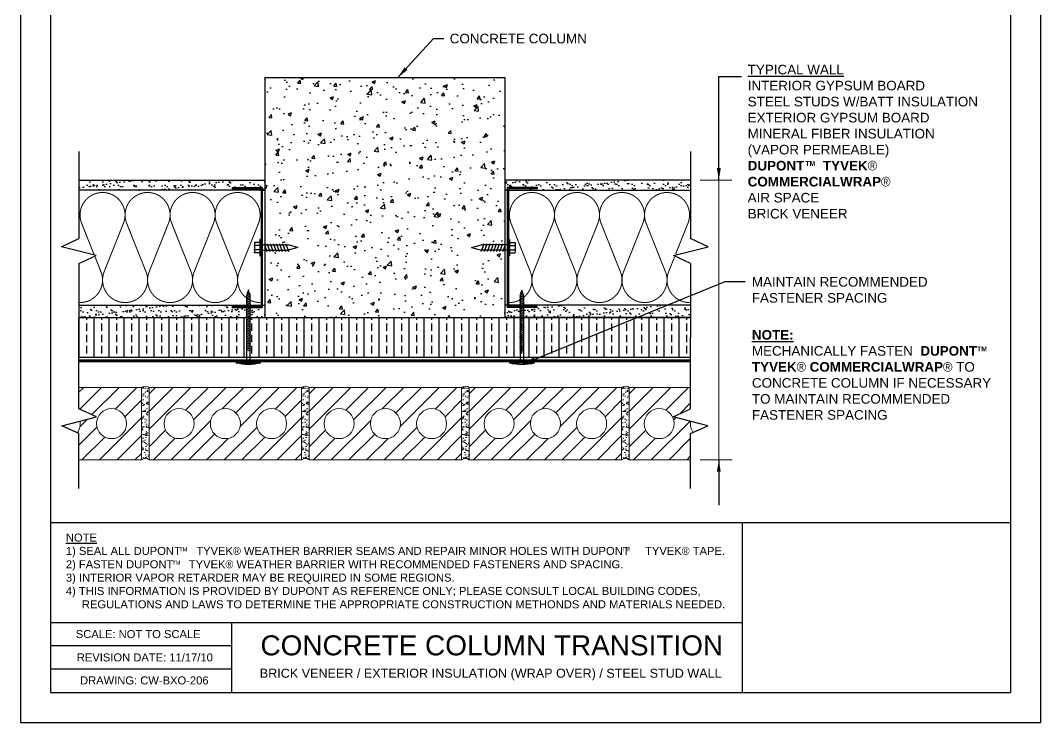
# Model space of a CAD drawing. Extents: x 124.1 to 175.1, y 313.3 to 379.3.
# Drawn here: x 124.1 to 175.1, y 313.3 to 348.3 of the extents above; entities that cross this region are included whole.
import ezdxf

# ---------------------------------------------------------------- set-up
doc = ezdxf.new("R2010")
doc.units = 0
doc.header["$LTSCALE"] = 1.5
doc.header["$MEASUREMENT"] = 0
doc.linetypes.add('DASHED', pattern=[0.75, 0.5, -0.25])
for name, color, linetype in [('8x11 layout', 7, 'CONTINUOUS'), ('CLADDING', 250, 'CONTINUOUS'), ('INSULATION', 241, 'CONTINUOUS'), ('STRUCTURE', 250, 'CONTINUOUS'), ('TEXT', 7, 'CONTINUOUS')]:
    doc.layers.add(name, color=color, linetype=linetype)
doc.layers.add('brick', color=250, linetype='CONTINUOUS', lineweight=5)
doc.layers.add('EXTERIOR INSULATION', color=7, linetype='CONTINUOUS', true_color=0xcdd69f)
doc.layers.add('Tyvek CommercialWrap', color=7, linetype='DASHED', true_color=0x00538e)
doc.layers.add('VIEWPORT', color=7, linetype='CONTINUOUS', plot=False)
doc.styles.add('DETAILS', font='sanss___.ttf', dxfattribs={"height": 1})
doc.dimstyles.new('TYVEKDETAILS', dxfattribs={"dimscale": 6, "dimtxt": 1.5, "dimasz": 0.1, "dimexe": 0.75, "dimexo": 0.75, "dimgap": 0.75, "dimtad": 0, "dimtih": 1, "dimtoh": 1, "dimdec": 4, "dimzin": 0, "dimdsep": 46, "dimlunit": 4, "dimtxsty": 'DETAILS', "dimcen": 0.0625, "dimadec": 0, "dimazin": 0, "dimtfac": 1, "dimtdec": 4, "dimtofl": 0, "dimtmove": 0, "dimatfit": 3, "dimfxl": 1, "dimfrac": 2, "dimtolj": 1, "dimtzin": 0, "dimarcsym": 0})
pattern_1 = [(37.5, (231.92045, 324.01753), (-0.0157483, 0.481706), [0, -0.38, 0, -0.425, 0, -0.40625]), (7.5, (231.92045, 324.01753), (0.442444, 0.7055365), [0, -0.205, 0, -0.3425, 0, -0.13125]), (327.5, (231.61295, 324.01753), (0.7785355, 0.0014148), [0, -0.125, 0, -0.45, 0, -0.5875]), (317.5, (231.61295, 324.0175), (0.7515317, 0.219419), [0, -0.0625, 0, -0.295, 0, -0.3375])]

msp = doc.modelspace()

# ---------------------------------------------------------------- hatches: boundary and pattern name
at = {"layer": 'brick', "linetype": 'Continuous'}
h = msp.add_hatch(dxfattribs=at)
h.set_pattern_fill('_USER', color=256, scale=0.625, angle=45, style=0, pattern_type=0)
h.set_pattern_definition([(45, (-715.41015, -448.1911), (-0.44194174, 0.44194174), [])])
edge = h.paths.add_edge_path(flags=16)
edge.add_arc((128.706, 328.198), 0.75, 0, 360)
h.paths.add_polyline_path([(127.075, 327.702), (127.075, 326.385), (130.206, 326.385), (130.206, 330.01), (127.075, 330.01), (127.075, 328.944), (127.949, 328.541), (126.219, 328.097)])
edge = h.paths.add_edge_path()
edge.add_line((127.132, 328.331), (126.219, 328.097))
edge.add_line((126.219, 328.097), (126.989, 327.742))
edge.add_arc((126.394, 328.198), 0.75, 322.5525, 370.2641)
at = {"layer": 'brick'}
h = msp.add_hatch(dxfattribs=at)
h.set_pattern_fill('AR-SAND', color=256, scale=0.15, style=0)
h.set_pattern_definition([(322.5, (183.50195, 245.3011), (-0.009449, -0.28902357), [0, -0.228, 0, -0.255, 0, -0.24375]), (352.5, (183.50195, 245.3011), (0.2654665, -0.4233219), [0, -0.123, 0, -0.2055, 0, -0.07875]), (32.5, (183.31745, 245.3011), (0.4671213, -0.00084886), [0, -0.075, 0, -0.27, 0, -0.3525]), (42.5, (183.31745, 245.3011), (0.450919, -0.1316513), [0, -0.0375, 0, -0.177, 0, -0.2025])])
h.paths.add_polyline_path([(130.206, 330.011, -0.36364), (130.581, 330.011), (130.581, 326.386, 0.36364), (130.206, 326.386)])
at = {"layer": 'brick', "linetype": 'Continuous'}
h = msp.add_hatch(dxfattribs=at)
h.set_pattern_fill('_USER', color=256, scale=0.625, angle=45, style=0, pattern_type=0)
h.set_pattern_definition([(45, (-707.41015, -448.1911), (-0.44194174, 0.44194174), [])])
edge = h.paths.add_edge_path(flags=16)
edge.add_arc((136.706, 328.198), 0.75, 0, 360)
edge = h.paths.add_edge_path(flags=16)
edge.add_arc((132.081, 328.198), 0.75, 0, 360)
edge = h.paths.add_edge_path(flags=16)
edge.add_arc((134.394, 328.198), 0.75, 0, 360)
h.paths.add_polyline_path([(130.581, 326.385), (138.206, 326.385), (138.206, 330.01), (130.581, 330.01)])
at = {"layer": 'brick'}
h = msp.add_hatch(dxfattribs=at)
h.set_pattern_fill('AR-SAND', color=256, scale=0.15, style=0)
h.set_pattern_definition([(322.5, (191.50195, 245.3011), (-0.009449, -0.28902357), [0, -0.228, 0, -0.255, 0, -0.24375]), (352.5, (191.50195, 245.3011), (0.2654665, -0.4233219), [0, -0.123, 0, -0.2055, 0, -0.07875]), (32.5, (191.31745, 245.3011), (0.4671213, -0.00084886), [0, -0.075, 0, -0.27, 0, -0.3525]), (42.5, (191.31745, 245.3011), (0.450919, -0.1316513), [0, -0.0375, 0, -0.177, 0, -0.2025])])
h.paths.add_polyline_path([(138.206, 330.011, -0.36364), (138.581, 330.011), (138.581, 326.386, 0.36364), (138.206, 326.386)])
at = {"layer": 'brick', "linetype": 'Continuous'}
h = msp.add_hatch(dxfattribs=at)
h.set_pattern_fill('_USER', color=256, scale=0.625, angle=45, style=0, pattern_type=0)
h.set_pattern_definition([(45, (-699.41015, -448.1911), (-0.44194174, 0.44194174), [])])
edge = h.paths.add_edge_path(flags=16)
edge.add_arc((144.706, 328.198), 0.75, 0, 360)
edge = h.paths.add_edge_path(flags=16)
edge.add_arc((140.081, 328.198), 0.75, 0, 360)
edge = h.paths.add_edge_path(flags=16)
edge.add_arc((142.394, 328.198), 0.75, 0, 360)
h.paths.add_polyline_path([(138.581, 326.385), (146.206, 326.385), (146.206, 330.01), (138.581, 330.01)])
at = {"layer": 'brick'}
h = msp.add_hatch(dxfattribs=at)
h.set_pattern_fill('AR-SAND', color=256, scale=0.15, style=0)
h.set_pattern_definition([(322.5, (199.50195, 245.3011), (-0.009449, -0.28902357), [0, -0.228, 0, -0.255, 0, -0.24375]), (352.5, (199.50195, 245.3011), (0.2654665, -0.4233219), [0, -0.123, 0, -0.2055, 0, -0.07875]), (32.5, (199.31745, 245.3011), (0.4671213, -0.00084886), [0, -0.075, 0, -0.27, 0, -0.3525]), (42.5, (199.31745, 245.3011), (0.450919, -0.1316513), [0, -0.0375, 0, -0.177, 0, -0.2025])])
h.paths.add_polyline_path([(146.206, 330.011, -0.36364), (146.581, 330.011), (146.581, 326.386, 0.36364), (146.206, 326.386)])
at = {"layer": 'brick', "linetype": 'Continuous'}
h = msp.add_hatch(dxfattribs=at)
h.set_pattern_fill('_USER', color=256, scale=0.625, angle=45, style=0, pattern_type=0)
h.set_pattern_definition([(45, (-691.41015, -448.1911), (-0.44194174, 0.44194174), [])])
edge = h.paths.add_edge_path(flags=16)
edge.add_arc((152.706, 328.198), 0.75, 0, 360)
edge = h.paths.add_edge_path(flags=16)
edge.add_arc((148.081, 328.198), 0.75, 0, 360)
edge = h.paths.add_edge_path(flags=16)
edge.add_arc((150.394, 328.198), 0.75, 0, 360)
h.paths.add_polyline_path([(146.581, 326.385), (154.206, 326.385), (154.206, 330.01), (146.581, 330.01)])
at = {"layer": 'brick'}
h = msp.add_hatch(dxfattribs=at)
h.set_pattern_fill('AR-SAND', color=256, scale=0.15, style=0)
h.set_pattern_definition([(322.5, (207.50195, 245.3011), (-0.009449, -0.28902357), [0, -0.228, 0, -0.255, 0, -0.24375]), (352.5, (207.50195, 245.3011), (0.2654665, -0.4233219), [0, -0.123, 0, -0.2055, 0, -0.07875]), (32.5, (207.31745, 245.3011), (0.4671213, -0.00084886), [0, -0.075, 0, -0.27, 0, -0.3525]), (42.5, (207.31745, 245.3011), (0.450919, -0.1316513), [0, -0.0375, 0, -0.177, 0, -0.2025])])
h.paths.add_polyline_path([(154.206, 330.011, -0.36364), (154.581, 330.011), (154.581, 326.386, 0.36364), (154.206, 326.386)])
at = {"layer": 'brick', "linetype": 'Continuous'}
h = msp.add_hatch(dxfattribs=at)
h.set_pattern_fill('_USER', color=256, scale=0.625, angle=45, style=0, pattern_type=0)
h.set_pattern_definition([(45, (-683.41015, -448.1911), (-0.44194174, 0.44194174), [])])
edge = h.paths.add_edge_path(flags=16)
edge.add_arc((156.081, 328.198), 0.75, 0, 360)
h.paths.add_polyline_path([(156.781, 328.541), (157.655, 328.944), (157.655, 330.01), (154.581, 330.01), (154.581, 326.385), (157.655, 326.385), (157.655, 327.702), (158.511, 328.097)])
h.paths.add_polyline_path([(157.653, 328.317, 0.197729), (157.784, 327.761), (158.511, 328.097)], flags=17)
at = {"layer": 'CLADDING', "linetype": 'Continuous'}
h = msp.add_hatch(dxfattribs=at)
h.set_pattern_fill('AR-SAND', color=256, scale=0.25, style=0)
h.set_pattern_definition(pattern_1)
h.paths.add_polyline_path([(136.365, 340.371), (127.075, 340.371), (127.075, 339.871), (136.177, 339.871), (136.177, 339.933), (134.74, 339.933), (134.74, 339.996), (136.24, 339.996), (136.24, 339.871), (136.365, 339.871)])
h = msp.add_hatch(dxfattribs=at)
h.set_pattern_fill('AR-SAND', color=256, scale=0.25, style=0)
h.set_pattern_definition(pattern_1)
h.paths.add_polyline_path([(157.655, 340.371), (148.365, 340.371), (148.365, 339.871), (148.49, 339.871), (148.49, 339.996), (149.99, 339.996), (149.99, 339.933), (148.552, 339.933), (148.552, 339.871), (157.655, 339.871)])
h = msp.add_hatch(dxfattribs=at)
h.set_pattern_fill('AR-SAND', color=256, scale=0.25, style=0)
h.set_pattern_definition(pattern_1)
h.paths.add_polyline_path([(136.365, 334.121), (136.24, 334.121), (136.24, 333.996), (134.74, 333.996), (134.74, 334.058), (136.177, 334.058), (136.177, 334.121), (127.075, 334.121), (127.075, 333.496), (136.365, 333.496)])
h = msp.add_hatch(dxfattribs=at)
h.set_pattern_fill('AR-SAND', color=256, scale=0.25, style=0)
h.set_pattern_definition(pattern_1)
h.paths.add_polyline_path([(157.655, 334.121), (148.552, 334.121), (148.552, 334.058), (149.99, 334.058), (149.99, 333.996), (148.49, 333.996), (148.49, 334.121), (148.365, 334.121), (148.365, 333.496), (157.655, 333.496)])
at = {"layer": 'EXTERIOR INSULATION', "linetype": 'Continuous'}
h = msp.add_hatch(dxfattribs=at)
h.set_pattern_fill('ANSI33', color=250, scale=3, angle=45, style=0)
h.set_pattern_definition([(90, (52.08805, 1035.58045), (-0.75, 2e-16), []), (90, (52.46305, 1035.95545), (-0.75, 2e-16), [0.375, -0.1875])])
h.paths.add_polyline_path([(157.655, 331.496), (157.655, 332.028), (157.655, 332.817), (157.655, 333.496), (143.551, 333.496), (143.191, 333.496), (133.318, 333.496), (127.075, 333.496), (127.075, 333.317), (127.075, 332.817), (127.075, 331.952), (127.075, 331.496)])
at = {"layer": 'STRUCTURE', "linetype": 'Continuous'}
h = msp.add_hatch(dxfattribs=at)
h.set_pattern_fill('AR-CONC', color=256, scale=0.25, style=0)
h.set_pattern_definition([(50, (169.8318, 325.7843), (1.79315, -0.15688), [0.1875, -2.0625]), (355, (169.8318, 325.7843), (-0.34688, 1.88048), [0.15, -1.65]), (100.4514, (169.9812, 325.7712), (1.44627, 1.7236), [0.15935, -1.752855]), (46.184, (169.8318, 326.2843), (2.6681, -0.4138), [0.28125, -3.09375]), (96.6356, (170.0542, 326.2498), (2.33666, 2.4353), [0.23903, -2.62928]), (351.184, (169.8318, 326.2843), (2.33665, 2.4353), [0.225, -2.475]), (21, (170.0818, 326.1593), (1.49227, -1.00655), [0.1875, -2.0625]), (326, (170.0818, 326.1593), (0.60829, 1.812875), [0.15, -1.65]), (71.4514, (170.2062, 326.0754), (2.10056, 0.80633), [0.15935, -1.752855]), (37.5, (169.8318, 325.78425), (0.0304, 0.832235), [0, -1.63, 0, -1.675, 0, -1.65625]), (7.5, (169.8318, 325.78425), (0.657674, 0.98603), [0, -0.955, 0, -1.5925, 0, -0.63125]), (327.5, (169.2743, 325.78425), (1.334556, -0.056387), [0, -0.625, 0, -1.95, 0, -2.5875]), (317.5, (169.0243, 325.7843), (1.457965, 0.250262), [0, -0.8125, 0, -1.295, 0, -1.8375])])
h.paths.add_polyline_path([(148.365, 345.496), (136.365, 345.496), (136.365, 337.246), (138.846, 337.246), (138.846, 336.746), (136.365, 336.746), (136.365, 333.496), (148.365, 333.496), (148.365, 336.746), (145.884, 336.746), (145.884, 337.246), (148.365, 337.246)])

# ---------------------------------------------------------------- linework, layer by layer
at = {"layer": '8x11 layout', "color": 7}
for p, q in [((125.649, 377.759), (125.649, 314.759)), ((173.649, 377.759), (173.649, 314.759)), ((125.649, 314.759), (173.649, 314.759))]:
    msp.add_line(p, q, dxfattribs=at)
at = {"layer": '8x11 layout'}
msp.add_line((125.649, 318.26), (160.226, 318.26), dxfattribs=at)
at = {"layer": '8x11 layout', "color": 7}
msp.add_lwpolyline([(173.649, 323.249), (125.649, 323.249)], dxfattribs=at)
at = {"layer": '8x11 layout'}
for points in [[(160.226, 323.249), (160.226, 314.759)], [(134.702, 318.26), (134.702, 314.759)], [(134.702, 317.093), (125.649, 317.093)], [(134.702, 315.926), (125.649, 315.926)]]:
    msp.add_lwpolyline(points, dxfattribs=at)
at = {"layer": 'brick', "linetype": 'Continuous'}
for points in [[(127.075, 326.385), (130.206, 326.385), (130.206, 330.01), (127.075, 330.01)], [(157.655, 330.01), (154.581, 330.01), (154.581, 326.385), (157.655, 326.385)]]:
    msp.add_lwpolyline(points, dxfattribs=at)
at = {"layer": 'brick'}
msp.add_lwpolyline([(130.206, 326.386), (130.206, 330.011)], dxfattribs=at)
at = {"layer": 'brick', "linetype": 'Continuous'}
for points in [[(130.581, 326.385), (138.206, 326.385), (138.206, 330.01), (130.581, 330.01)], [(138.581, 326.385), (146.206, 326.385), (146.206, 330.01), (138.581, 330.01)], [(146.581, 326.385), (154.206, 326.385), (154.206, 330.01), (146.581, 330.01)]]:
    msp.add_lwpolyline(points, close=True, dxfattribs=at)
for centre in [(128.706, 328.198), (132.081, 328.198), (134.394, 328.198), (136.706, 328.198), (140.081, 328.198), (142.394, 328.198), (144.706, 328.198), (148.081, 328.198), (150.394, 328.198), (152.706, 328.198), (156.081, 328.198)]:
    msp.add_circle(centre, 0.75, dxfattribs=at)
at = {"layer": 'brick'}
for centre in [(130.394, 329.787), (138.394, 329.787), (146.394, 329.787), (154.394, 329.787), (130.394, 326.162), (138.394, 326.162), (146.394, 326.162), (154.394, 326.162)]:
    msp.add_arc(centre, 0.292, 50.0334, 129.9666, dxfattribs=at)
at = {"layer": 'brick', "linetype": 'Continuous'}
for centre, start, end in [((126.394, 328.198), 322.5525, 10.2641), ((158.394, 328.198), 170.83, 215.5691)]:
    msp.add_arc(centre, 0.75, start, end, dxfattribs=at)
at = {"layer": 'EXTERIOR INSULATION', "color": 250, "linetype": 'Continuous', "flags": 128}
for points in [[(127.075, 333.496), (157.655, 333.496)], [(157.655, 331.496), (127.075, 331.496), (127.075, 333.464)]]:
    msp.add_lwpolyline(points, dxfattribs=at)
at = {"layer": 'INSULATION', "color": 253, "const_width": 0.05}
for points in [[(127.824, 336.669), (127.192, 338.257, -1.40437), (129.318, 338.257), (128.317, 335.743, 0.516209), (129.383, 334.25)], [(129.383, 334.25, 0.51555), (130.446, 335.743), (129.444, 338.257, -1.40437), (131.571, 338.257), (130.569, 335.743, 1.40437), (132.696, 335.743), (131.694, 338.257, -1.40437), (133.821, 338.257), (132.819, 335.743, 1.40437), (134.946, 335.743), (133.944, 338.257, -1.40437), (136.071, 338.257), (135.069, 335.743, 0.516209), (136.135, 334.25)], [(155.347, 334.25, -0.51555), (154.284, 335.743), (155.285, 338.257, 1.40437), (153.159, 338.257), (154.16, 335.743, -1.40437), (152.034, 335.743), (153.035, 338.257, 1.40437), (150.909, 338.257), (151.91, 335.743, -1.40437), (149.784, 335.743), (150.785, 338.257, 1.40437), (148.659, 338.257), (149.66, 335.743, -0.516209), (148.595, 334.25)], [(156.905, 336.669), (157.538, 338.257, 1.40437), (155.412, 338.257), (156.413, 335.743, -0.516209), (155.347, 334.25)], [(127.075, 334.251, 0.531098), (128.193, 335.743), (127.884, 336.519)], [(157.655, 334.251, -0.531098), (156.537, 335.743), (156.846, 336.519)]]:
    msp.add_lwpolyline(points, format="xyb", dxfattribs=at)
at = {"layer": 'STRUCTURE'}
for p, q in [((136.365, 345.496), (136.365, 333.496)), ((148.365, 345.496), (148.365, 333.496)), ((127.075, 341.803), (127.075, 337.443)), ((157.655, 341.803), (157.655, 337.443)), ((127.075, 340.371), (136.365, 340.371)), ((157.655, 340.371), (148.365, 340.371)), ((134.74, 339.996), (136.24, 339.996)), ((134.74, 339.996), (134.74, 339.933)), ((134.74, 339.933), (136.177, 339.933)), ((136.177, 339.933), (136.177, 334.058)), ((136.24, 339.996), (136.24, 333.996)), ((148.49, 339.996), (148.49, 333.996)), ((149.99, 339.996), (148.49, 339.996)), ((148.552, 339.933), (148.552, 334.058)), ((149.99, 339.933), (148.552, 339.933)), ((149.99, 339.996), (149.99, 339.933)), ((136.177, 337.127), (137.53, 337.127)), ((138.024, 336.996), (137.53, 337.127)), ((146.706, 336.996), (147.2, 337.127)), ((148.552, 337.127), (147.2, 337.127)), ((136.177, 336.865), (137.53, 336.865)), ((138.024, 336.996), (137.53, 336.865)), ((146.706, 336.996), (147.2, 336.865)), ((148.552, 336.865), (147.2, 336.865)), ((135.481, 334.62), (135.446, 334.597)), ((135.651, 334.512), (135.446, 334.597)), ((135.502, 334.701), (135.462, 334.674)), ((135.651, 334.597), (135.462, 334.674)), ((135.548, 334.88), (135.476, 334.599)), ((135.476, 331.244), (135.476, 334.599)), ((135.522, 334.777), (135.482, 334.75)), ((135.631, 334.689), (135.482, 334.75)), ((135.621, 334.599), (135.548, 334.88)), ((135.631, 334.689), (135.602, 334.67)), ((135.621, 334.599), (135.621, 331.244)), ((135.651, 334.597), (135.622, 334.577)), ((149.153, 334.608), (149.118, 334.584)), ((149.323, 334.5), (149.118, 334.584)), ((149.174, 334.689), (149.134, 334.662)), ((149.323, 334.584), (149.134, 334.662)), ((149.22, 334.868), (149.148, 334.586)), ((149.148, 331.232), (149.148, 334.586)), ((149.194, 334.765), (149.154, 334.738)), ((149.303, 334.677), (149.154, 334.738)), ((149.293, 334.586), (149.22, 334.868)), ((149.303, 334.677), (149.274, 334.657)), ((149.293, 334.586), (149.293, 331.232)), ((149.323, 334.584), (149.294, 334.565)), ((134.74, 334.058), (136.177, 334.058)), ((134.74, 333.996), (134.74, 334.058)), ((135.475, 334.532), (135.446, 334.512)), ((135.651, 334.428), (135.446, 334.512)), ((135.475, 334.448), (135.446, 334.428)), ((135.651, 334.344), (135.446, 334.428)), ((135.475, 334.363), (135.446, 334.344)), ((135.651, 334.259), (135.446, 334.344)), ((135.475, 334.279), (135.446, 334.259)), ((135.651, 334.175), (135.446, 334.259)), ((135.475, 334.195), (135.446, 334.175)), ((135.651, 334.09), (135.446, 334.175)), ((135.475, 334.11), (135.446, 334.09)), ((135.651, 334.006), (135.446, 334.09)), ((135.651, 334.512), (135.622, 334.493)), ((135.651, 334.428), (135.622, 334.408)), ((135.651, 334.344), (135.622, 334.324)), ((135.651, 334.259), (135.622, 334.239)), ((135.651, 334.175), (135.622, 334.155)), ((135.651, 334.09), (135.622, 334.071)), ((149.99, 334.058), (148.552, 334.058)), ((149.147, 334.52), (149.118, 334.5)), ((149.323, 334.415), (149.118, 334.5)), ((149.147, 334.435), (149.118, 334.415)), ((149.323, 334.331), (149.118, 334.415)), ((149.147, 334.351), (149.118, 334.331)), ((149.323, 334.247), (149.118, 334.331)), ((149.147, 334.266), (149.118, 334.247)), ((149.323, 334.162), (149.118, 334.247)), ((149.147, 334.182), (149.118, 334.162)), ((149.323, 334.078), (149.118, 334.162)), ((149.147, 334.098), (149.118, 334.078)), ((149.323, 333.994), (149.118, 334.078)), ((149.323, 334.5), (149.294, 334.48)), ((149.323, 334.415), (149.294, 334.396)), ((149.323, 334.331), (149.294, 334.311)), ((149.323, 334.247), (149.294, 334.227)), ((149.323, 334.162), (149.294, 334.143)), ((149.323, 334.078), (149.294, 334.058)), ((149.99, 333.996), (149.99, 334.058)), ((134.74, 333.996), (136.24, 333.996)), ((135.475, 334.026), (135.446, 334.006)), ((135.651, 333.922), (135.446, 334.006)), ((135.475, 333.941), (135.446, 333.922)), ((135.651, 333.837), (135.446, 333.922)), ((135.475, 333.857), (135.446, 333.837)), ((135.651, 333.753), (135.446, 333.837)), ((135.475, 333.773), (135.446, 333.753)), ((135.651, 333.669), (135.446, 333.753)), ((135.475, 333.688), (135.446, 333.669)), ((135.651, 333.584), (135.446, 333.669)), ((135.475, 333.604), (135.446, 333.584)), ((135.651, 333.5), (135.446, 333.584)), ((135.651, 334.006), (135.622, 333.986)), ((135.651, 333.922), (135.622, 333.902)), ((135.651, 333.837), (135.622, 333.818)), ((135.651, 333.753), (135.622, 333.733)), ((135.651, 333.669), (135.622, 333.649)), ((135.651, 333.584), (135.622, 333.564)), ((149.99, 333.996), (148.49, 333.996)), ((149.147, 334.013), (149.118, 333.994)), ((149.323, 333.909), (149.118, 333.994)), ((149.147, 333.929), (149.118, 333.909)), ((149.323, 333.825), (149.118, 333.909)), ((149.147, 333.845), (149.118, 333.825)), ((149.323, 333.74), (149.118, 333.825)), ((149.147, 333.76), (149.118, 333.74)), ((149.323, 333.656), (149.118, 333.74)), ((149.147, 333.676), (149.118, 333.656)), ((149.323, 333.572), (149.118, 333.656)), ((149.147, 333.591), (149.118, 333.572)), ((149.323, 333.487), (149.118, 333.572)), ((149.323, 333.994), (149.294, 333.974)), ((149.323, 333.909), (149.294, 333.889)), ((149.323, 333.825), (149.294, 333.805)), ((149.323, 333.74), (149.294, 333.721)), ((149.323, 333.656), (149.294, 333.636)), ((149.323, 333.572), (149.294, 333.552)), ((127.075, 333.496), (136.365, 333.496)), ((127.075, 333.496), (127.075, 332.496)), ((135.475, 333.52), (135.446, 333.5)), ((135.651, 333.415), (135.446, 333.5)), ((135.475, 333.435), (135.446, 333.415)), ((135.651, 333.331), (135.446, 333.415)), ((135.475, 333.351), (135.446, 333.331)), ((135.651, 333.247), (135.446, 333.331)), ((135.475, 333.266), (135.446, 333.247)), ((135.651, 333.162), (135.446, 333.247)), ((135.475, 333.182), (135.446, 333.162)), ((135.475, 333.182), (135.446, 333.162)), ((135.621, 333.09), (135.446, 333.162)), ((135.651, 333.078), (135.446, 333.162)), ((135.475, 333.098), (135.446, 333.078)), ((135.651, 332.994), (135.446, 333.078)), ((135.651, 333.5), (135.622, 333.48)), ((135.651, 333.415), (135.622, 333.396)), ((135.651, 333.331), (135.622, 333.311)), ((135.651, 333.247), (135.622, 333.227)), ((135.651, 333.162), (135.622, 333.143)), ((135.651, 333.078), (135.622, 333.058)), ((157.655, 333.496), (148.365, 333.496)), ((149.147, 333.507), (149.118, 333.487)), ((149.323, 333.403), (149.118, 333.487)), ((149.147, 333.423), (149.118, 333.403)), ((149.323, 333.319), (149.118, 333.403)), ((149.147, 333.338), (149.118, 333.319)), ((149.323, 333.234), (149.118, 333.319)), ((149.147, 333.254), (149.118, 333.234)), ((149.323, 333.15), (149.118, 333.234)), ((149.147, 333.17), (149.118, 333.15)), ((149.147, 333.17), (149.118, 333.15)), ((149.293, 333.078), (149.118, 333.15)), ((149.323, 333.065), (149.118, 333.15)), ((149.147, 333.085), (149.118, 333.065)), ((149.323, 332.981), (149.118, 333.065)), ((149.323, 333.487), (149.294, 333.468)), ((149.323, 333.403), (149.294, 333.383)), ((149.323, 333.319), (149.294, 333.299)), ((149.323, 333.234), (149.294, 333.214)), ((149.323, 333.15), (149.294, 333.13)), ((149.323, 333.065), (149.294, 333.046)), ((157.655, 333.496), (157.655, 332.496)), ((135.475, 333.013), (135.446, 332.994)), ((135.651, 332.909), (135.446, 332.994)), ((135.475, 332.929), (135.446, 332.909)), ((135.651, 332.825), (135.446, 332.909)), ((135.475, 332.845), (135.446, 332.825)), ((135.651, 332.74), (135.446, 332.825)), ((135.475, 332.76), (135.446, 332.74)), ((135.651, 332.656), (135.446, 332.74)), ((135.475, 332.676), (135.446, 332.656)), ((135.651, 332.572), (135.446, 332.656)), ((135.475, 332.591), (135.446, 332.572)), ((135.651, 332.487), (135.446, 332.572)), ((135.651, 332.994), (135.622, 332.974)), ((135.651, 332.909), (135.622, 332.889)), ((135.651, 332.825), (135.622, 332.805)), ((135.651, 332.74), (135.622, 332.721)), ((135.651, 332.656), (135.622, 332.636)), ((135.651, 332.572), (135.622, 332.552)), ((149.147, 333.001), (149.118, 332.981)), ((149.323, 332.897), (149.118, 332.981)), ((149.147, 332.916), (149.118, 332.897)), ((149.323, 332.812), (149.118, 332.897)), ((149.147, 332.832), (149.118, 332.812)), ((149.323, 332.728), (149.118, 332.812)), ((149.147, 332.748), (149.118, 332.728)), ((149.323, 332.644), (149.118, 332.728)), ((149.147, 332.663), (149.118, 332.644)), ((149.323, 332.559), (149.118, 332.644)), ((149.147, 332.579), (149.118, 332.559)), ((149.323, 332.475), (149.118, 332.559)), ((149.323, 332.981), (149.294, 332.961)), ((149.323, 332.897), (149.294, 332.877)), ((149.323, 332.812), (149.294, 332.793)), ((149.323, 332.728), (149.294, 332.708)), ((149.323, 332.644), (149.294, 332.624)), ((149.323, 332.559), (149.294, 332.539)), ((135.475, 332.507), (135.446, 332.487)), ((135.651, 332.403), (135.446, 332.487)), ((135.475, 332.423), (135.446, 332.403)), ((135.651, 332.319), (135.446, 332.403)), ((135.475, 332.338), (135.446, 332.319)), ((135.651, 332.234), (135.446, 332.319)), ((135.475, 332.254), (135.446, 332.234)), ((135.651, 332.15), (135.446, 332.234)), ((135.475, 332.17), (135.446, 332.15)), ((135.651, 332.065), (135.446, 332.15)), ((135.475, 332.085), (135.446, 332.065)), ((135.651, 331.981), (135.446, 332.065)), ((135.651, 332.487), (135.622, 332.468)), ((135.651, 332.403), (135.622, 332.383)), ((135.651, 332.319), (135.622, 332.299)), ((135.651, 332.234), (135.622, 332.214)), ((135.651, 332.15), (135.622, 332.13)), ((135.651, 332.065), (135.622, 332.046)), ((149.147, 332.495), (149.118, 332.475)), ((149.323, 332.39), (149.118, 332.475)), ((149.147, 332.41), (149.118, 332.39)), ((149.323, 332.306), (149.118, 332.39)), ((149.147, 332.326), (149.118, 332.306)), ((149.323, 332.222), (149.118, 332.306)), ((149.147, 332.241), (149.118, 332.222)), ((149.323, 332.137), (149.118, 332.222)), ((149.147, 332.157), (149.118, 332.137)), ((149.323, 332.053), (149.118, 332.137)), ((149.147, 332.073), (149.118, 332.053)), ((149.323, 331.969), (149.118, 332.053)), ((149.323, 332.475), (149.294, 332.455)), ((149.323, 332.39), (149.294, 332.371)), ((149.323, 332.306), (149.294, 332.286)), ((149.323, 332.222), (149.294, 332.202)), ((149.323, 332.137), (149.294, 332.118)), ((149.323, 332.053), (149.294, 332.033)), ((135.475, 332.001), (135.446, 331.981)), ((135.651, 331.897), (135.446, 331.981)), ((135.475, 331.916), (135.446, 331.897)), ((135.621, 331.825), (135.446, 331.897)), ((135.651, 331.981), (135.622, 331.961)), ((135.651, 331.897), (135.622, 331.877)), ((149.147, 331.988), (149.118, 331.969)), ((149.323, 331.884), (149.118, 331.969)), ((149.147, 331.904), (149.118, 331.884)), ((149.293, 331.812), (149.118, 331.884)), ((149.323, 331.969), (149.294, 331.949)), ((149.323, 331.884), (149.294, 331.864)), ((127.075, 324.953), (127.075, 327.702)), ((157.655, 324.953), (157.655, 327.702))]:
    msp.add_line(p, q, dxfattribs=at)
at = {"layer": 'STRUCTURE', "linetype": 'Continuous'}
for p, q in [((136.365, 345.496), (148.365, 345.496)), ((136.24, 339.871), (136.365, 339.871)), ((148.49, 339.871), (148.365, 339.871)), ((136.33, 337.183), (136.469, 336.808)), ((136.33, 337.183), (136.33, 337.127)), ((136.485, 337.183), (136.624, 336.808)), ((136.485, 337.183), (136.485, 337.127)), ((136.639, 337.183), (136.778, 336.808)), ((136.639, 337.183), (136.639, 337.127)), ((136.794, 337.183), (136.933, 336.808)), ((136.794, 337.183), (136.794, 337.127)), ((136.948, 337.183), (137.087, 336.808)), ((136.948, 337.183), (136.948, 337.127)), ((137.103, 337.183), (137.242, 336.808)), ((137.103, 337.183), (137.103, 337.127)), ((137.257, 337.183), (137.396, 336.808)), ((137.257, 337.183), (137.257, 337.127)), ((137.412, 337.183), (137.551, 336.808)), ((137.412, 337.183), (137.412, 337.127)), ((147.318, 337.183), (147.179, 336.808)), ((147.318, 337.183), (147.179, 336.808)), ((147.318, 337.183), (147.318, 337.127)), ((147.318, 337.183), (147.318, 337.127)), ((147.473, 337.183), (147.334, 336.808)), ((147.473, 337.183), (147.473, 337.127)), ((147.627, 337.183), (147.488, 336.808)), ((147.627, 337.183), (147.627, 337.127)), ((147.782, 337.183), (147.643, 336.808)), ((147.782, 337.183), (147.782, 337.127)), ((147.936, 337.183), (147.797, 336.808)), ((147.936, 337.183), (147.936, 337.127)), ((148.091, 337.183), (147.952, 336.808)), ((148.091, 337.183), (148.091, 337.127)), ((148.245, 337.183), (148.106, 336.808)), ((148.245, 337.183), (148.245, 337.127)), ((148.4, 337.183), (148.261, 336.808)), ((148.4, 337.183), (148.4, 337.127)), ((136.469, 336.865), (136.469, 336.808)), ((136.624, 336.865), (136.624, 336.808)), ((136.778, 336.865), (136.778, 336.808)), ((136.933, 336.865), (136.933, 336.808)), ((137.087, 336.865), (137.087, 336.808)), ((137.242, 336.865), (137.242, 336.808)), ((137.396, 336.865), (137.396, 336.808)), ((137.551, 336.865), (137.551, 336.808)), ((147.179, 336.865), (147.179, 336.808)), ((147.179, 336.865), (147.179, 336.808)), ((147.334, 336.865), (147.334, 336.808)), ((147.488, 336.865), (147.488, 336.808)), ((147.643, 336.865), (147.643, 336.808)), ((147.797, 336.865), (147.797, 336.808)), ((147.952, 336.865), (147.952, 336.808)), ((148.106, 336.865), (148.106, 336.808)), ((148.261, 336.865), (148.261, 336.808)), ((136.365, 333.496), (148.365, 333.496))]:
    msp.add_line(p, q, dxfattribs=at)
at = {"layer": 'STRUCTURE'}
for points in [[(136.177, 339.871), (127.075, 339.871)], [(148.552, 339.871), (157.655, 339.871)], [(126.202, 337.04), (127.075, 337.443)], [(136.177, 337.408), (136.126, 337.408), (136.126, 336.583), (136.177, 336.583)], [(148.552, 337.408), (148.604, 337.408), (148.604, 336.583), (148.552, 336.583)], [(158.528, 337.04), (157.655, 337.443)], [(127.932, 336.596), (126.202, 337.04)], [(156.798, 336.596), (158.528, 337.04)], [(127.075, 336.201), (127.932, 336.596)], [(127.075, 336.201), (127.075, 333.496)], [(157.655, 336.201), (156.798, 336.596)], [(157.655, 336.201), (157.655, 333.496)], [(127.075, 334.121), (136.365, 334.121)], [(157.655, 334.121), (148.365, 334.121)], [(127.949, 328.541), (127.075, 328.944), (127.075, 332.496)], [(156.781, 328.541), (157.655, 328.944), (157.655, 332.496)], [(126.219, 328.097), (127.949, 328.541)], [(158.511, 328.097), (156.781, 328.541)], [(127.075, 327.702), (126.219, 328.097)], [(157.655, 327.702), (158.511, 328.097)]]:
    msp.add_lwpolyline(points, dxfattribs=at)
for points in [[(136.126, 337.258), (135.879, 337.258, 0.414214), (135.849, 337.228), (135.849, 336.763)], [(135.849, 337.138, 0.414214), (135.879, 337.108)], [(148.604, 337.258), (148.851, 337.258, -0.414214), (148.881, 337.228), (148.881, 336.763)], [(148.881, 337.138, -0.414214), (148.851, 337.108)], [(136.126, 337.108), (135.879, 337.108, 0.414214), (135.849, 337.078)], [(136.126, 336.883), (135.879, 336.883, -0.414214), (135.849, 336.913)], [(136.126, 336.733), (135.879, 336.733, -0.414214), (135.849, 336.763)], [(148.604, 337.108), (148.851, 337.108, -0.414214), (148.881, 337.078)], [(148.604, 336.883), (148.851, 336.883, 0.414214), (148.881, 336.913)], [(148.604, 336.733), (148.851, 336.733, 0.414214), (148.881, 336.763)]]:
    msp.add_lwpolyline(points, format="xyb", dxfattribs=at)
for points in [[(136.176, 331.244, -0.147361), (134.926, 331.244)], [(149.848, 331.232, -0.147361), (148.598, 331.232)]]:
    msp.add_lwpolyline(points, format="xyb", close=True, dxfattribs=at)
for centre, start, end in [((135.879, 336.853), 90, 180), ((148.851, 336.853), 0, 90)]:
    msp.add_arc(centre, 0.03, start, end, dxfattribs=at)
at = {"layer": 'TEXT', "lineweight": 0}
for p, q in [((158.139, 340.371), (159.708, 340.371)), ((159.064, 340.371), (159.064, 326.392)), ((158.139, 326.392), (159.728, 326.392))]:
    msp.add_line(p, q, dxfattribs=at)
at = {"layer": 'Tyvek CommercialWrap', "const_width": 0.15, "flags": 128}
msp.add_lwpolyline([(157.655, 331.34), (127.075, 331.34)], dxfattribs=at)
at = {"layer": 'VIEWPORT', "color": 1}
for p, q in [((124.149, 379.259), (124.149, 313.259)), ((175.149, 379.259), (175.149, 313.259)), ((124.149, 313.259), (175.149, 313.259))]:
    msp.add_line(p, q, dxfattribs=at)

# ---------------------------------------------------------------- texts
at = {"layer": 'TEXT', "attachment_point": 1, "style": 'DETAILS'}
for s, insert, char_height, width in [('CONCRETE COLUMN', (145.612, 347.682), 0.48, 10.15656), ('MAINTAIN RECOMMENDED FASTENER SPACING', (160.713, 335.524), 0.48, 10.15656), ('{\\fSansSerif|b1|i0|c2|p2;\\LNOTE:}\\PMECHANICALLY FASTEN  {\\fArial|b1|i0|c0|p34;DUPONT     TYVEK\\fSymbol|b0|i0|c2|p18;â \\fSansSerif|b1|i0|c2|p2;COMMERCIALWRAP\\fSymbol|b0|i0|c2|p18;â\\fSansSerif|b1|i0|c2|p2; }TO CONCRETE COLUMN IF NECESSARY TO MAINTAIN RECOMMENDED FASTENER SPACING', (160.718, 332.875), 0.48, 12.59974), ('{\\LNOTE}\\P1) SEAL ALL DUPONT     TYVEK{\\fSymbol|b0|i0|c2|p18;â} WEATHER BARRIER SEAMS AND REPAIR MINOR HOLES WITH DUPONT     TYVEK{\\fSymbol|b0|i0|c2|p18;â} TAPE.\\P2) FASTEN DUPONT     TYVEK{\\fSymbol|b0|i0|c2|p18;â} WEATHER BARRIER WITH RECOMMENDED FASTENERS AND SPACING.\\P3) INTERIOR VAPOR RETARDER MAY BE REQUIRED IN SOME REGIONS.\\P\\pi-0.8,l0.8;4) THIS INFORMATION IS PROVIDED BY DUPONT AS REFERENCE ONLY; PLEASE CONSULT LOCAL BUILDING CODES, \\P\\pi0;REGULATIONS AND LAWS TO DETERMINE THE APPROPRIATE CONSTRUCTION METHONDS AND MATERIALS NEEDED.', (126.422, 322.704), 0.4, 35.73533), ('TM', (132.09, 322.02), 0.2, 16.62), ('TM', (154.23, 322.023), 0.2, 16.62), ('TM', (131.745, 321.345), 0.2, 16.62), ('\\pi-0.066668,l0.066668,t0.2;SCALE: NOT TO SCALE', (126.918, 317.882), 0.4, 32.52903), ('\\pi1.176;CONCRETE COLUMN TRANSITION {\\H0.8x; }\\P\\pi1.1413;{\\H0.45x;BRICK VENEER / EXTERIOR INSULATION (WRAP OVER) / STEEL STUD WALL}', (134.975, 317.618), 1, 24.89242), ('\\pi-0.066668,l0.066668,t0.2;REVISION DATE: 11/17/10', (126.968, 316.716), 0.4, 32.52903), ('\\pi-0.066668,l0.066668,t0.2;DRAWING: CW-BXO-206', (127.13, 315.566), 0.4, 32.52903)]:
    msp.add_mtext(s, dxfattribs=dict(at, insert=insert, char_height=char_height, width=width))
at = {"layer": 'TEXT', "attachment_point": 4, "style": 'DETAILS'}
for s, insert, char_height in [('{\\fArial|b0|i0|c0|p34;\\LTYPICAL WALL\\P}INTERIOR GYPSUM BOARD\\PSTEEL STUDS W/BATT INSULATION\\PEXTERIOR GYPSUM BOARD\\P{\\fArial|b0|i0|c0|p34;MINERAL FIBER INSULATION\\P(VAPOR PERMEABLE)}\\P{\\fSansSerif|b1|i0|c2|p2;DUPONT     TYVEK\\fSymbol|b0|i0|c2|p18;â} \\P{\\fSansSerif|b1|i0|c2|p2;COMMERCIALWRAP\\fSymbol|b0|i0|c2|p18;â}\\P{\\fArial|b0|i0|c0|p34;AIR SPACE\\PBRICK VENEER}', (160.506, 342.288), 0.48), ('{\\fSansSerif|b1|i0|c2|p2;TM}', (163.398, 341.196), 0.24), ('{\\fSansSerif|b1|i0|c2|p2;TM}', (171.983, 331.929), 0.24)]:
    msp.add_mtext(s, dxfattribs=dict(at, insert=insert, char_height=char_height))

# ---------------------------------------------------------------- leaders
at = {"layer": 'TEXT'}
for points in [[(143.019, 345.496), (144.805, 347.453), (145.323, 347.453)], [(149.293, 331.192), (159.383, 335.295), (160.379, 335.295)]]:
    msp.add_leader(points, dimstyle='TYVEKDETAILS', override={"dimfxl": 3}, dxfattribs=at)
at = {"layer": 'TEXT', "linetype": 'Continuous'}
msp.add_leader([(159.064, 340.371), (159.064, 345.546), (160.19, 345.546)], dimstyle='TYVEKDETAILS', override={"dimgap": 0.75, "dimtad": 0}, dxfattribs=at)
at = {"layer": 'TEXT', "lineweight": 0}
msp.add_leader([(159.064, 326.392), (159.064, 324.131)], dimstyle='TYVEKDETAILS', override={"dimgap": 0.75, "dimtad": 0, "dimfxl": 3}, dxfattribs=at)

doc.saveas('drawing.dxf')
